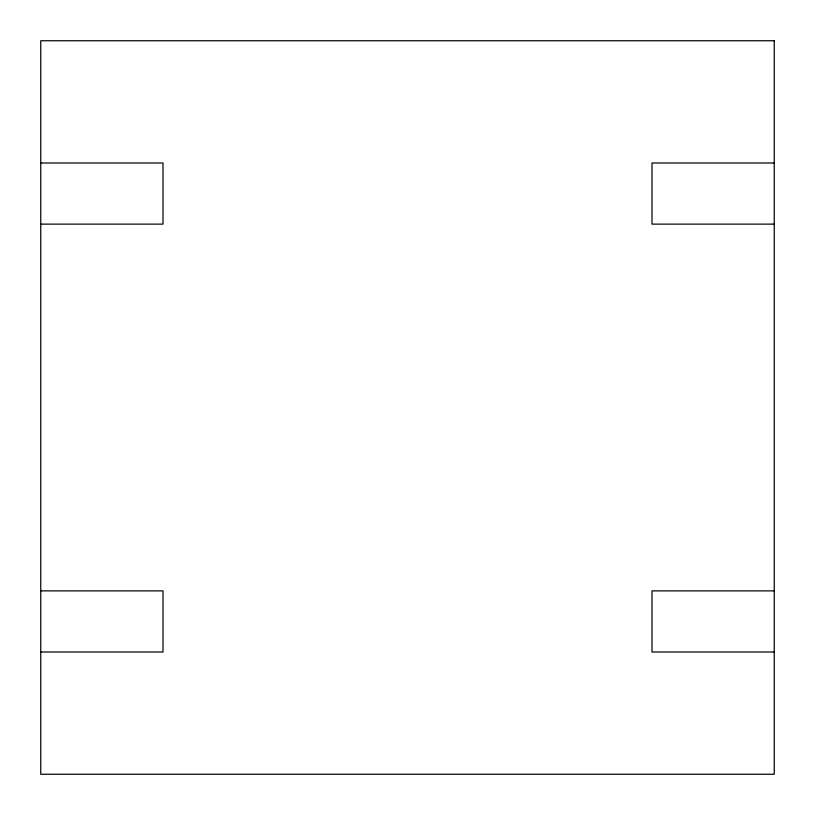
<?xml version="1.0" encoding="UTF-8"?>
<svg xmlns="http://www.w3.org/2000/svg" width="815" height="815" viewBox="0 0 815 815"><rect width="100%" height="100%" fill="white"/><g stroke="black" fill="none" stroke-linecap="round" stroke-linejoin="round"><path stroke-width="1.22" d="M40.75 163L163 163L163 224.125L40.75 224.125M774.25 163L652 163L652 224.125L774.25 224.125M40.75 590.875L163 590.875L163 652L40.75 652M774.25 590.875L652 590.875L652 652L774.25 652M774.25 40.75L40.75 40.75L40.75 774.25L774.25 774.25L774.25 40.75"/></g></svg>
